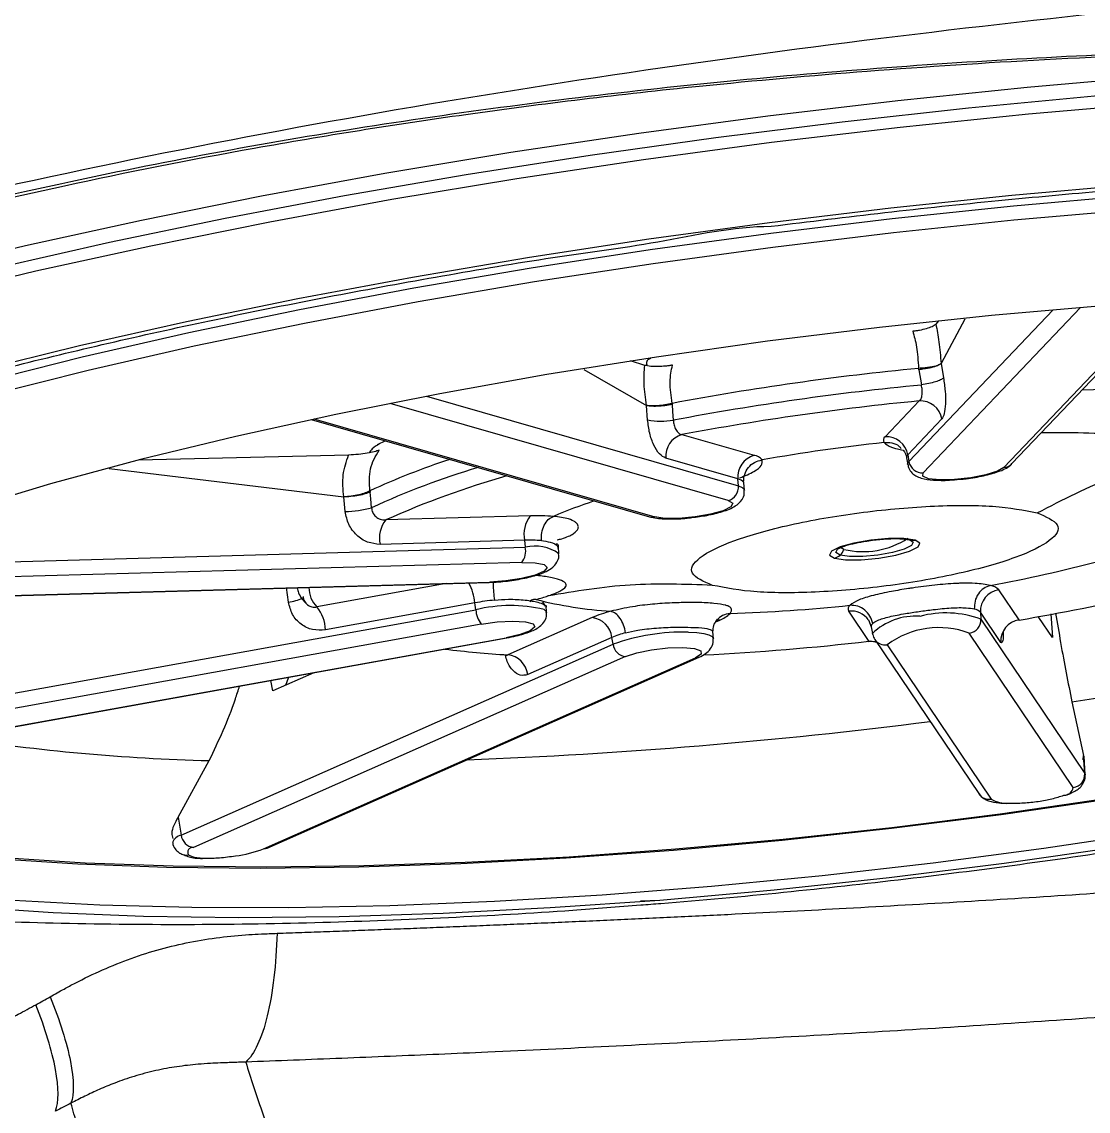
# Model space of a CAD drawing. Extents: x 0 to 84, y -21 to 126.
# Drawn here: x 38.565 to 40.157, y 67.072 to 68.698 of the extents above; entities that cross this region are included whole.
import ezdxf

# ---------------------------------------------------------------- set-up
doc = ezdxf.new("R2010")
doc.units = 0
doc.header["$MEASUREMENT"] = 0
doc.layers.add('1', color=4, linetype='Continuous')

# ---------------------------------------------------------------- blocks, each defined once
blk = doc.blocks.new('PRODIGY')
at = {"layer": '1', "color": 3, "linetype": 'Continuous', "lineweight": 25}
for p, q in [((39.8898, 68.0419), (40.1052, 68.2685)), ((40.1457, 68.2719), (39.911, 68.0251)), ((40.0316, 68.0333), (40.2674, 68.2812)), ((40.0436, 68.0389), (40.2745, 68.2817)), ((39.9341, 68.252), (39.9299, 68.2473)), ((39.973, 68.2547), (39.9376, 68.1882)), ((39.4951, 68.1856), (39.4737, 68.1921)), ((39.9376, 68.1882), (39.9413, 68.1668)), ((39.4041, 68.1796), (39.4979, 68.1257)), ((39.9043, 68.1791), (39.9042, 68.181)), ((39.9043, 68.1791), (39.9083, 68.1563)), ((39.1694, 68.1395), (39.635, 68.0057)), ((39.6198, 67.9837), (39.1148, 68.1288)), ((39.4995, 68.104), (39.4979, 68.1257)), ((39.9049, 68.1325), (39.854, 68.079)), ((38.9973, 68.1046), (39.5024, 67.9595)), ((39.0013, 68.1055), (39.5101, 67.9593)), ((39.9388, 68.1056), (39.888, 68.0521)), ((39.1082, 68.0727), (39.0958, 68.0667)), ((39.5508, 68.0822), (39.6585, 68.0513)), ((39.0529, 68.0517), (38.7392, 68.044)), ((39.6343, 68.0161), (39.5265, 68.047)), ((39.8861, 68.0476), (39.8879, 68.0374)), ((39.888, 68.0521), (39.8898, 68.0419)), ((38.6955, 68.0314), (39.0458, 67.9892)), ((40.0429, 68.0382), (40.0436, 68.0389)), ((39.635, 68.0057), (39.6343, 68.0161)), ((39.6429, 68.0111), (39.6428, 68.0093)), ((39.6428, 68.0093), (39.6428, 68.0075)), ((39.6441, 67.9992), (39.6434, 68.0102)), ((39.048, 67.9675), (39.0458, 67.9892)), ((39.3244, 67.9609), (39.1085, 67.9548)), ((38.2386, 67.8839), (39.3169, 67.9141)), ((39.3159, 67.9245), (39.0999, 67.9184)), ((39.3169, 67.9141), (39.3159, 67.9245)), ((39.367, 67.9044), (39.3663, 67.9154)), ((39.7841, 67.9118), (39.7842, 67.9119)), ((39.7925, 67.9108), (39.7873, 67.9136)), ((39.8911, 67.9249), (39.8917, 67.9248)), ((39.3116, 67.8914), (38.2046, 67.8604)), ((38.1554, 67.8306), (39.2624, 67.8615)), ((38.1572, 67.8311), (39.2641, 67.8621)), ((38.9632, 67.8322), (38.9603, 67.8539)), ((39.1987, 67.8598), (39.0057, 67.825)), ((40.0542, 67.8055), (40.0239, 67.8504)), ((39.2416, 67.831), (39.0186, 67.7908)), ((39.243, 67.8207), (39.2416, 67.831)), ((39.3469, 67.8262), (39.3429, 67.8324)), ((39.3487, 67.8169), (39.348, 67.8278)), ((38.0994, 67.6146), (39.243, 67.8207)), ((39.7996, 67.8186), (39.8299, 67.7736)), ((39.9964, 67.817), (39.9971, 67.8067)), ((40.0267, 67.7721), (39.9964, 67.817)), ((40.1018, 67.8146), (40.1041, 67.7791)), ((39.251, 67.7994), (38.1075, 67.5932)), ((39.4165, 67.809), (39.2906, 67.7534)), ((39.6012, 67.8028), (39.6071, 67.8054)), ((39.6026, 67.8054), (39.6038, 67.8065)), ((39.8293, 67.8057), (39.8331, 67.7952)), ((39.8334, 67.7955), (39.8352, 67.7853)), ((39.9971, 67.8067), (40.1523, 67.5764)), ((40.0838, 67.8091), (40.0828, 67.8105)), ((40.1041, 67.7791), (40.0838, 67.8091)), ((38.1445, 67.5729), (39.2881, 67.779)), ((39.4463, 67.7795), (39.3204, 67.7239)), ((39.4479, 67.7692), (39.4463, 67.7795)), ((39.5978, 67.7775), (39.5971, 67.7885)), ((39.8358, 67.7838), (39.8352, 67.7853)), ((40.1351, 67.5555), (39.9799, 67.7858)), ((38.1457, 67.5726), (39.2893, 67.7788)), ((38.8029, 67.4844), (39.4479, 67.7692)), ((39.8322, 67.7743), (39.8414, 67.7726)), ((39.8387, 67.7765), (39.9939, 67.5463)), ((39.8573, 67.7684), (40.0126, 67.5381)), ((39.4666, 67.7508), (38.8215, 67.466)), ((38.9257, 67.464), (39.5708, 67.7489)), ((38.9313, 67.4651), (39.5764, 67.75)), ((38.9396, 67.6997), (38.9369, 67.7152)), ((39.0009, 67.7268), (38.9396, 67.6997)), ((38.9632, 67.72), (38.9601, 67.7117)), ((38.9601, 67.7117), (38.9588, 67.7082)), ((40.133, 67.6835), (40.1505, 67.6033)), ((40.15, 67.5969), (40.1505, 67.6033)), ((40.1523, 67.5764), (40.1505, 67.6033)), ((40.153, 67.5745), (40.1512, 67.6022)), ((38.7984, 67.5111), (38.8449, 67.5956)), ((38.7984, 67.5111), (38.8029, 67.4844)), ((38.8006, 67.4576), (38.8023, 67.4569)), ((39.4889, 67.3861), (39.5178, 67.3875))]:
    blk.add_line(p, q, dxfattribs=at)
at = {"layer": '1', "color": 3, "linetype": 'Continuous', "lineweight": 25, "flags": 128}
for points in [[(38.5293, 68.3318), (38.696, 68.3695), (38.8687, 68.4052), (39.0466, 68.4389), (39.2286, 68.4703), (39.4138, 68.4992), (39.6013, 68.5256), (39.7899, 68.5492), (39.9787, 68.57), (40.1667, 68.5878), (40.3529, 68.6025), (40.5363, 68.6141), (40.7158, 68.6225), (40.8907, 68.6277), (41.0599, 68.6296), (41.2224, 68.6281), (41.3776, 68.6235)], [(37.2688, 67.8323), (37.3085, 67.8764), (37.3622, 67.9215), (37.4296, 67.9671), (37.5105, 68.0132), (37.6043, 68.0593), (37.7105, 68.1054), (37.8285, 68.151), (37.9577, 68.196), (38.0973, 68.24), (38.2466, 68.283), (38.4047, 68.3245), (38.5707, 68.3644), (38.7437, 68.4025), (38.9228, 68.4385), (39.107, 68.4723), (39.2951, 68.5036), (39.4862, 68.5322), (39.6792, 68.5582), (39.873, 68.5811), (40.0665, 68.601), (40.2586, 68.6178)], [(37.2959, 67.7992), (37.3352, 67.8429), (37.3884, 67.8875), (37.4552, 67.9328), (37.5354, 67.9784), (37.6283, 68.0242), (37.7336, 68.0698), (37.8505, 68.115), (37.9786, 68.1596), (38.1169, 68.2033), (38.2649, 68.2458), (38.4216, 68.287), (38.5861, 68.3265), (38.7576, 68.3642), (38.9351, 68.3999), (39.1176, 68.4334), (39.304, 68.4644), (39.4934, 68.4928), (39.6846, 68.5185), (39.8767, 68.5413), (40.0685, 68.561), (40.2589, 68.5776)], [(40.2231, 68.4549), (40.0434, 68.439), (39.8625, 68.4201), (39.6815, 68.3983), (39.5014, 68.3737), (39.3233, 68.3465), (39.1482, 68.3168), (38.9771, 68.2848), (38.811, 68.2507), (38.6509, 68.2147), (38.4978, 68.1769)], [(37.5608, 67.7409), (37.5981, 67.7815), (37.6496, 67.8237), (37.7147, 67.8665), (37.7927, 67.9095), (37.8834, 67.9527), (37.986, 67.9956), (38.1001, 68.0381), (38.2248, 68.0798), (38.3594, 68.1206), (38.5031, 68.1601), (38.655, 68.1981), (38.8142, 68.2344), (38.9797, 68.2688), (39.1504, 68.3011), (39.3254, 68.331), (39.5035, 68.3583), (39.6837, 68.383), (39.8648, 68.4048), (40.0457, 68.4236), (40.2254, 68.4394)], [(37.5981, 67.749), (37.6137, 67.7644), (37.665, 67.8063), (37.7296, 67.8488), (37.8072, 67.8916), (37.8973, 67.9345), (37.9994, 67.9772), (38.1127, 68.0194), (38.2367, 68.0609), (38.3705, 68.1014), (38.5133, 68.1406), (38.6643, 68.1785), (38.8225, 68.2146), (38.987, 68.2487), (39.1567, 68.2808), (39.3306, 68.3105), (39.5076, 68.3377), (39.6867, 68.3622), (39.8667, 68.3839), (40.0466, 68.4026), (40.2252, 68.4182)], [(40.1789, 68.2746), (40.0129, 68.26), (39.8458, 68.2422), (39.6786, 68.2215), (39.5127, 68.198), (39.3491, 68.1719), (39.1892, 68.1432), (39.034, 68.1124), (38.8847, 68.0795), (38.7424, 68.0448), (38.608, 68.0086), (38.4825, 67.9711), (38.3669, 67.9326), (38.2619, 67.8934), (38.1684, 67.8537), (38.087, 67.8138), (38.0183, 67.7741), (37.9628, 67.7348), (37.9208, 67.6962), (37.8928, 67.6585), (37.8788, 67.6221), (37.8776, 67.5958)], [(39.5381, 68.1037), (39.5371, 68.1167), (39.5364, 68.1269)], [(41.4036, 67.8374), (41.3024, 67.799), (41.1906, 67.7613), (41.0691, 67.7245), (40.9388, 67.6889), (40.8006, 67.6548), (40.6554, 67.6224), (40.5044, 67.592), (40.3486, 67.5638), (40.1892, 67.5379), (40.0272, 67.5146), (39.8639, 67.494), (39.7004, 67.4763), (39.538, 67.4616), (39.3777, 67.45), (39.2207, 67.4416), (39.0683, 67.4364), (38.9214, 67.4346), (38.7811, 67.4361), (38.6484, 67.4408), (38.5244, 67.4488)], [(39.8879, 68.0373), (39.8878, 68.0384), (39.8898, 68.0419)], [(40.0316, 68.0333), (40.0219, 68.0276), (40.0045, 68.0221), (39.982, 68.0177), (39.9579, 68.0151), (39.9358, 68.0146), (39.9191, 68.0163), (39.9104, 68.02), (39.911, 68.0251)], [(38.5526, 67.3872), (38.6815, 67.3802), (38.8189, 67.3766), (38.9636, 67.3762), (39.1147, 67.3793), (39.271, 67.3856), (39.4314, 67.3952), (39.5949, 67.4081), (39.7601, 67.424), (39.926, 67.443), (40.0913, 67.4648), (40.2548, 67.4893), (40.4154, 67.5164), (40.572, 67.5458), (40.7233, 67.5773), (40.8684, 67.6107), (41.0061, 67.6458), (41.1355, 67.6823), (41.2556, 67.72), (41.3657, 67.7585)], [(39.0872, 67.9731), (39.086, 67.9861), (39.0851, 67.9964)], [(39.635, 68.0057), (39.6409, 68.0033), (39.6438, 68.0004), (39.6441, 67.9992)], [(39.6198, 67.9837), (39.6266, 67.9797), (39.6239, 67.9744), (39.6123, 67.9686), (39.5935, 67.9633), (39.5703, 67.9593), (39.5463, 67.9571), (39.5252, 67.9571), (39.5101, 67.9593)], [(39.5178, 67.3875), (39.6884, 67.4026), (39.8603, 67.421), (40.032, 67.4425), (40.2024, 67.4669), (40.37, 67.4941), (40.5337, 67.5239), (40.6922, 67.556), (40.8443, 67.5902), (40.9888, 67.6263), (41.1246, 67.6639), (41.2506, 67.7027), (41.3661, 67.7426), (41.4699, 67.7831), (41.5614, 67.824), (41.6399, 67.8649), (41.7048, 67.9056), (41.7555, 67.9457), (41.7917, 67.985)], [(39.8988, 67.9247), (39.8823, 67.9271), (39.8592, 67.9271), (39.8329, 67.9247), (39.8076, 67.9203), (39.7869, 67.9145), (39.7742, 67.9082), (39.7713, 67.9024), (39.7787, 67.8979)], [(39.7787, 67.8979), (39.7952, 67.8955), (39.8183, 67.8955), (39.8446, 67.8979), (39.87, 67.9024), (39.8906, 67.9082), (39.9033, 67.9145), (39.9062, 67.9203), (39.8988, 67.9247)], [(39.787, 67.9024), (39.7807, 67.9062), (39.7832, 67.9112), (39.784, 67.9118)], [(39.892, 67.9247), (39.8962, 67.9216), (39.8937, 67.9166), (39.8828, 67.9112), (39.8651, 67.9062), (39.8434, 67.9024), (39.821, 67.9004), (39.8012, 67.9004), (39.787, 67.9024)], [(39.3116, 67.8914), (39.3316, 67.8909), (39.345, 67.8882), (39.3497, 67.8838), (39.3449, 67.8783), (39.3315, 67.8726), (39.3114, 67.8675), (39.2878, 67.8638), (39.2641, 67.8621)], [(41.3894, 67.8356), (41.2891, 67.7975), (41.1784, 67.7601), (41.058, 67.7237), (40.9289, 67.6884), (40.792, 67.6547), (40.6482, 67.6226), (40.4986, 67.5924), (40.3442, 67.5645), (40.1862, 67.5388), (40.0258, 67.5157), (39.864, 67.4953), (39.702, 67.4778), (39.541, 67.4632), (39.3823, 67.4517), (39.2268, 67.4434), (39.0757, 67.4383), (38.9302, 67.4365), (38.7912, 67.4379), (38.6598, 67.4427), (38.5369, 67.4506)], [(39.2624, 67.8615), (39.2627, 67.8616), (39.2641, 67.8621)], [(39.345, 67.8213), (39.3482, 67.8184), (39.3487, 67.8169)], [(39.251, 67.7994), (39.275, 67.8027), (39.2981, 67.8039), (39.3169, 67.8029), (39.3285, 67.7998), (39.3311, 67.7951), (39.3243, 67.7895), (39.3092, 67.7838), (39.2881, 67.779)], [(39.6071, 67.8054), (39.6022, 67.805), (39.6019, 67.8049)], [(39.2893, 67.7788), (39.2891, 67.7787), (39.2881, 67.779)], [(39.5603, 67.7873), (39.5728, 67.7867), (39.5832, 67.7853), (39.591, 67.7833), (39.5959, 67.7807), (39.5978, 67.7776), (39.5978, 67.7775)], [(39.4666, 67.7508), (39.4833, 67.7564), (39.5053, 67.7609), (39.5295, 67.7638), (39.5519, 67.7645), (39.5693, 67.763), (39.579, 67.7596), (39.5795, 67.7546), (39.5708, 67.7489)], [(39.8299, 67.7736), (39.8358, 67.7739), (39.8409, 67.7733)], [(39.5764, 67.75), (39.5738, 67.7492), (39.5708, 67.7489)], [(37.8833, 67.5732), (37.8934, 67.5541), (37.9219, 67.5229), (37.9643, 67.494), (38.0202, 67.4675), (38.0894, 67.4436), (38.1712, 67.4225), (38.265, 67.4044), (38.3703, 67.3893), (38.4863, 67.3774), (38.612, 67.3688), (38.7467, 67.3635), (38.8893, 67.3616), (39.0388, 67.3631), (39.1941, 67.3679), (39.3542, 67.3761), (39.5178, 67.3875)], [(40.1523, 67.5764), (40.153, 67.5747), (40.153, 67.5745)], [(38.9257, 67.464), (38.9287, 67.4643), (38.9313, 67.4651)]]:
    blk.add_lwpolyline(points, dxfattribs=at)
at = {"layer": '1', "color": 3, "linetype": 'Continuous', "lineweight": 25}
for centre, radius, start, end in [((40.2936, 64.1153), 4.0843, 95.4705, 100.6879), ((40.2965, 64.0906), 4.0841, 95.455, 100.7028), ((40.2342, 65.8141), 2.3358, 85.2722, 92.1218), ((40.2883, 64.1585), 3.9924, 95.5115, 100.6461), ((39.9067, 68.0999), 0.0326, 9.9751, 93.2273), ((39.5197, 68.2151), 0.1129, 259.6667, 279.3581), ((39.5597, 68.0501), 0.0333, 105.5158, 185.3369), ((39.8578, 68.0739), 0.00637, 126.1691, 214.437), ((39.8559, 68.0465), 0.0326, 9.979, 93.2183), ((40.1085, 66.5224), 1.5626, 86.1466, 90.7742), ((40.1433, 65.3676), 2.7183, 96.1412, 100.0172), ((39.5476, 66.999), 1.1012, 108.1821, 114.8512), ((39.6674, 68.0192), 0.0333, 105.516, 185.337), ((39.655, 68.0312), 0.0203, 40.505, 80.1899), ((39.8915, 68.048), 0.00543, 130.221, 184.2477), ((39.9098, 68.0454), 0.0204, 189.9768, 273.2179), ((39.5972, 66.8601), 1.2243, 106.6503, 114.6155), ((40.0305, 68.0514), 0.0182, 273.5938, 313.2611), ((39.6523, 66.742), 1.3291, 105.8439, 114.1516), ((39.6318, 68.0016), 0.0147, 40.4975, 80.1953), ((39.6143, 68.0038), 0.0208, 285.511, 5.3403), ((39.671, 67.2296), 0.7944, 108.4414, 113.1367), ((39.0474, 68.1115), 0.144, 270.249, 286.0775), ((39.3584, 67.9337), 0.0436, 141.4381, 192.2439), ((39.335, 67.646), 0.315, 85.6539, 91.9296), ((39.5067, 67.9744), 0.0155, 254.0774, 282.8611), ((39.1425, 67.9277), 0.0436, 141.4384, 192.2437), ((39.821, 68.0306), 0.1231, 256.6607, 303.1255), ((39.2903, 67.9083), 0.0272, 321.437, 12.2452), ((39.3235, 67.6953), 0.2293, 85.6741, 91.9131), ((39.3315, 67.8554), 0.0605, 54.1086, 103.9931), ((39.7723, 67.9181), 0.0215, 313.2412, 340.3214), ((39.8954, 67.94), 0.0156, 255.1754, 282.8054), ((39.7746, 67.9156), 0.0181, 283.0685, 313.4262), ((39.6506, 69.8572), 2.0323, 280.2212, 284.9285), ((39.158, 67.8222), 0.084, 6.0226, 27.2522), ((39.0346, 67.8539), 0.0409, 179.8836, 225.0858), ((40.0283, 67.8188), 0.0319, 97.8771, 183.1844), ((40.0075, 67.8348), 0.0226, 43.5617, 80.5103), ((38.9566, 67.8944), 0.0625, 276.0583, 296.367), ((39.3107, 67.4454), 0.3918, 95.7956, 100.1602), ((39.4861, 68.4436), 0.6265, 255.8521, 266.1986), ((39.489, 71.1289), 3.3712, 279.6519, 282.9123), ((38.9614, 67.7888), 0.0572, 1.9985, 39.2094), ((39.2952, 67.6074), 0.2196, 76.9035, 103.7556), ((39.2787, 67.822), 0.0357, 181.9955, 219.2118), ((39.4944, 67.6247), 0.2001, 104.4406, 112.9305), ((39.5906, 67.8489), 0.0465, 290.8449, 313.4966), ((39.54, 70.3465), 2.5327, 271.8689, 275.9328), ((39.8055, 67.8218), 0.00672, 123.6112, 208.6787), ((39.8041, 67.7883), 0.0306, 34.266, 98.5203), ((39.9449, 67.6637), 0.1523, 69.9346, 104.8177), ((39.9846, 67.8057), 0.0164, 43.5628, 80.5051), ((39.4128, 67.7755), 0.0337, 6.8066, 83.8011), ((39.8392, 67.7958), 0.00578, 128.0335, 182.9942), ((39.8993, 67.7186), 0.0926, 85.8824, 133.8337), ((39.9772, 67.8056), 0.0199, 277.8811, 3.1805), ((40.0586, 67.7739), 0.0319, 97.8777, 183.1838), ((39.1338, 74.3674), 6.7582, 278.50267, 283.79935), ((39.5026, 67.6463), 0.1446, 104.4329, 112.9366), ((39.5531, 67.4736), 0.3138, 88.6892, 109.5733), ((39.8542, 67.787), 0.0186, 189.8094, 214.0062), ((39.9345, 67.665), 0.1291, 69.425, 126.7318), ((39.4688, 67.7717), 0.021, 186.7987, 263.8045), ((39.3881, 71.6351), 3.8866, 272.8698, 276.5264), ((39.8545, 67.7873), 0.0191, 214.3291, 278.5159), ((39.3774, 69.201), 1.4502, 262.8508, 266.5708), ((39.287, 67.72), 0.0337, 6.806, 83.8017), ((38.9334, 75.4118), 7.8205, 272.17215, 277.25764), ((38.9152, 70.4897), 2.8949, 261.0434, 268.608), ((40.1324, 67.5753), 0.0199, 277.8782, 3.1829), ((40.1216, 67.5576), 0.0137, 267.7035, 351.2402), ((40.0097, 67.557), 0.0191, 214.3302, 278.5266), ((40.0341, 67.5724), 0.0404, 237.8971, 276.3345), ((38.8058, 67.4682), 0.0164, 100.1707, 162.2102), ((38.8237, 67.4869), 0.021, 186.8083, 263.8022), ((38.82, 67.4588), 0.00729, 78.0678, 213.7263), ((38.8618, 67.6288), 0.1768, 277.2386, 291.1938)]:
    blk.add_arc(centre, radius, start, end, dxfattribs=at)
for points, knots in [([(37.0249, 68.0045), (37.2858, 68.1018), (37.5449, 68.188), (38.0631, 68.3398), (38.3223, 68.4054), (38.8441, 68.5189), (39.1067, 68.5668), (39.6375, 68.6488), (39.9058, 68.6829), (40.4489, 68.7408), (40.7237, 68.7648), (41.2793, 68.8059), (41.56, 68.8231), (42.1266, 68.8534), (42.4124, 68.8666), (42.9865, 68.8911), (43.2747, 68.9024), (43.5626, 68.9137)], [0, 0, 0, 0, 0.125, 0.125, 0.25, 0.25, 0.375, 0.375, 0.5, 0.5, 0.625, 0.625, 0.75, 0.75, 0.875, 0.875, 1, 1, 1, 1]), ([(36.2973, 67.188), (36.2965, 67.1901), (36.295, 67.1944), (36.2933, 67.201), (36.2918, 67.2076), (36.2907, 67.2144), (36.29, 67.2212), (36.2896, 67.2282), (36.2896, 67.2352), (36.2899, 67.2424), (36.2913, 67.2582), (36.2968, 67.2835), (36.3114, 67.3197), (36.3331, 67.358), (36.3618, 67.3981), (36.3971, 67.4399), (36.4522, 67.4969), (36.5368, 67.5716), (36.6604, 67.6643), (36.8037, 67.7589), (37.008, 67.8795), (37.2997, 68.0282), (37.6277, 68.1649), (37.9086, 68.2638), (38.1864, 68.351), (38.478, 68.4268), (38.7773, 68.4898), (39.0047, 68.5308), (39.2356, 68.5658), (39.5487, 68.605), (39.946, 68.6399), (40.426, 68.6612), (40.9015, 68.664), (41.2484, 68.6532), (41.4726, 68.6411), (41.5841, 68.634), (41.694, 68.626), (41.7867, 68.6182), (41.863, 68.6112), (41.9234, 68.6053), (41.9831, 68.5991), (42.0421, 68.5926), (42.1002, 68.5857), (42.1575, 68.5786), (42.195, 68.5736), (42.2137, 68.5711)], [0, 0, 0, 0, 0.00417, 0.008337, 0.0125, 0.01666, 0.020817, 0.024973, 0.029126, 0.033278, 0.037429, 0.056265, 0.075031, 0.093796, 0.11256, 0.131226, 0.149787, 0.186006, 0.222348, 0.25689, 0.291528, 0.354306, 0.418748, 0.448281, 0.478077, 0.535646, 0.564017, 0.592324, 0.620536, 0.648734, 0.705783, 0.762578, 0.820575, 0.879286, 0.894139, 0.909043, 0.92401, 0.939053, 0.947721, 0.956397, 0.965085, 0.973786, 0.982503, 0.99124, 1, 1, 1, 1]), ([(36.4617, 67.4533), (36.4642, 67.4568), (36.4688, 67.4631), (36.4853, 67.4837), (36.5054, 67.5065), (36.5304, 67.5322), (36.5554, 67.5557), (36.5851, 67.5821), (36.6223, 67.6129), (36.6733, 67.6524), (36.7393, 67.6998), (36.8307, 67.7606), (36.9408, 67.8275), (37.0547, 67.8911), (37.1487, 67.9402), (37.2275, 67.9794), (37.3011, 68.0146), (37.3804, 68.0509), (37.4646, 68.0878), (37.5591, 68.1272), (37.6701, 68.1712), (37.8067, 68.2218), (37.9702, 68.2776), (38.162, 68.3367), (38.3832, 68.3972), (38.6351, 68.4568), (38.919, 68.513), (39.2357, 68.5634), (39.5426, 68.6004), (39.8319, 68.6262), (40.097, 68.6435), (40.3751, 68.6549), (40.6648, 68.6599), (40.9637, 68.658), (41.2693, 68.6488), (41.5774, 68.6314), (41.8859, 68.606), (42.0774, 68.5821), (42.1756, 68.5698)], [0, 0, 0, 0, 0.028813, 0.052788, 0.071829, 0.08635, 0.099438, 0.11168, 0.128453, 0.145655, 0.166878, 0.191997, 0.22417, 0.250956, 0.27055, 0.284542, 0.298686, 0.313615, 0.329302, 0.344628, 0.363571, 0.386068, 0.411987, 0.441217, 0.47368, 0.509357, 0.5483, 0.590626, 0.636514, 0.669202, 0.703645, 0.739913, 0.778075, 0.818195, 0.860339, 0.904597, 0.95109, 1, 1, 1, 1]), ([(39.6839, 68.3932), (39.7405, 68.4002), (39.8537, 68.4142), (40.0207, 68.4317), (40.1464, 68.4432), (40.2152, 68.4488), (40.2311, 68.45)], [0, 0, 0, 0, 0.3095261, 0.6190656, 0.9123209, 1, 1, 1, 1]), ([(37.5186, 67.6821), (37.5181, 67.6846), (37.5159, 67.6944), (37.5202, 67.7125), (37.5334, 67.7407), (37.5584, 67.7725), (37.5956, 67.8074), (37.6444, 67.8438), (37.7048, 67.8815), (37.7769, 67.9202), (37.8602, 67.9594), (37.9544, 67.9988), (38.0588, 68.038), (38.1728, 68.0769), (38.2959, 68.115), (38.4273, 68.1523), (38.5662, 68.1884), (38.712, 68.2232), (38.8638, 68.2565), (39.0208, 68.2881), (39.1822, 68.3174), (39.347, 68.3461), (39.5148, 68.3672), (39.6268, 68.3932), (39.6839, 68.3932), (39.6839, 68.3932)], [0, 0, 0, 0, 0.016904, 0.064596, 0.108478, 0.155066, 0.200576, 0.246123, 0.292035, 0.338337, 0.384954, 0.431805, 0.478827, 0.525972, 0.573208, 0.62051, 0.667863, 0.715253, 0.762671, 0.810112, 0.857569, 0.905037, 0.952515, 0.999999, 1, 1, 1, 1]), ([(39.8953, 68.2368), (39.897, 68.237), (39.9006, 68.2374), (39.9078, 68.2386), (39.9166, 68.2407), (39.9255, 68.2439), (39.9284, 68.2461), (39.9299, 68.2473)], [0, 0, 0, 0, 0.1027243, 0.2089979, 0.4397006, 0.7026475, 1, 1, 1, 1]), ([(39.8953, 68.2368), (39.8974, 68.2294), (39.9017, 68.2145), (39.9034, 68.1923), (39.9042, 68.181)], [0, 0, 0, 0, 0.4942819, 1, 1, 1, 1]), ([(39.9299, 68.2473), (39.9316, 68.2387), (39.935, 68.2213), (39.9368, 68.1993), (39.9377, 68.1882)], [0, 0, 0, 0, 0.4932952, 1, 1, 1, 1]), ([(38.9461, 67.3378), (38.9584, 67.3382), (38.9831, 67.3391), (39.0205, 67.3405), (39.0584, 67.3419), (39.0967, 67.3434), (39.1355, 67.3448), (39.1746, 67.3464), (39.2142, 67.348), (39.2541, 67.3496), (39.2945, 67.3513), (39.3353, 67.353), (39.3764, 67.3548), (39.4179, 67.3566), (39.4597, 67.3585), (39.5019, 67.3605), (39.5444, 67.3625), (39.5872, 67.3645), (39.671, 67.3687), (39.7994, 67.3753), (39.971, 67.3851), (40.1435, 67.3959), (40.361, 67.4109), (40.6437, 67.4329), (40.9796, 67.4649), (41.3185, 67.5041), (41.6409, 67.5492), (41.9528, 67.6021), (42.2563, 67.6651), (42.5327, 67.7369), (42.7373, 67.8045), (42.8785, 67.8618), (42.978, 67.9094), (43.0636, 67.959), (43.1228, 68.0026), (43.1616, 68.0383), (43.1863, 68.0657), (43.2057, 68.0928), (43.2177, 68.1154), (43.2248, 68.1336), (43.229, 68.1475), (43.2318, 68.1614), (43.2333, 68.1752), (43.2335, 68.189), (43.2323, 68.2028), (43.2299, 68.2165), (43.2272, 68.2255), (43.2258, 68.2301)], [0, 0, 0, 0, 0.0060302, 0.0121145, 0.0182521, 0.0244421, 0.0306837, 0.0369759, 0.0433179, 0.0497086, 0.056147, 0.0626323, 0.0691633, 0.075739, 0.0823583, 0.0890202, 0.0957236, 0.1024673, 0.1092502, 0.1352764, 0.1628772, 0.1898567, 0.2163546, 0.2654686, 0.3242801, 0.3795189, 0.436184, 0.4947684, 0.5557735, 0.623625, 0.6876696, 0.7239054, 0.7598012, 0.7980016, 0.8365901, 0.857167, 0.8774864, 0.8975377, 0.9173109, 0.9276228, 0.9379475, 0.9482821, 0.9586236, 0.9689691, 0.9793156, 0.9896602, 1, 1, 1, 1]), ([(39.4979, 68.1257), (39.4963, 68.1368), (39.4931, 68.1586), (39.4945, 68.1767), (39.4951, 68.1856)], [0, 0, 0, 0, 0.507943, 1, 1, 1, 1]), ([(39.5366, 68.1859), (39.5349, 68.1856), (39.5316, 68.185), (39.5242, 68.1841), (39.5144, 68.1836), (39.503, 68.1839), (39.4979, 68.185), (39.4951, 68.1856)], [0, 0, 0, 0, 0.102186, 0.207483, 0.436046, 0.698702, 1, 1, 1, 1]), ([(39.5039, 68.1958), (39.5024, 68.1953), (39.4991, 68.1942), (39.4975, 68.1901), (39.4983, 68.186), (39.4985, 68.185)], [0, 0, 0, 0, 0.37918, 0.842035, 1, 1, 1, 1]), ([(39.5361, 68.1288), (39.5345, 68.1399), (39.5315, 68.1619), (39.5349, 68.178), (39.5366, 68.1859)], [0, 0, 0, 0, 0.505725, 1, 1, 1, 1]), ([(39.9377, 68.1882), (39.9372, 68.1878), (39.9364, 68.1872), (39.9348, 68.1865), (39.9332, 68.1858), (39.9306, 68.1849), (39.9273, 68.1836), (39.9256, 68.1836), (39.9256, 68.1836), (39.9255, 68.1836), (39.9255, 68.1836), (39.9251, 68.1835), (39.9235, 68.1832), (39.92, 68.1825), (39.9132, 68.1816), (39.9075, 68.1812), (39.9042, 68.181)], [0, 0, 0, 0, 0.118149, 0.196624, 0.242139, 0.333387, 0.500734, 0.50077, 0.500861, 0.501234, 0.502709, 0.508574, 0.532048, 0.625841, 0.781934, 1, 1, 1, 1]), ([(39.9377, 68.1882), (39.9366, 68.1874), (39.9343, 68.1855), (39.9271, 68.1831), (39.9192, 68.1813), (39.9119, 68.18), (39.907, 68.1794), (39.9043, 68.1791)], [0, 0, 0, 0, 0.222792, 0.500631, 0.676874, 0.820163, 1, 1, 1, 1]), ([(39.9049, 68.1325), (39.9054, 68.1329), (39.9066, 68.1337), (39.9079, 68.1359), (39.9088, 68.1386), (39.9094, 68.1418), (39.9097, 68.1453), (39.9095, 68.1502), (39.9088, 68.1538), (39.9083, 68.1563)], [0, 0, 0, 0, 0.136447, 0.2688, 0.397472, 0.522876, 0.645429, 0.765594, 1, 1, 1, 1]), ([(39.9413, 68.1668), (39.9401, 68.1658), (39.9377, 68.164), (39.9297, 68.1609), (39.9195, 68.1582), (39.912, 68.1569), (39.9083, 68.1563)], [0, 0, 0, 0, 0.25, 0.499998, 0.750004, 1, 1, 1, 1]), ([(39.9413, 68.1668), (39.9423, 68.1601), (39.9442, 68.1468), (39.9445, 68.1277), (39.9428, 68.1124), (39.9402, 68.1079), (39.9388, 68.1056)], [0, 0, 0, 0, 0.249151, 0.498783, 0.74854, 1, 1, 1, 1]), ([(39.5361, 68.1288), (39.5325, 68.128), (39.5253, 68.1264), (39.5141, 68.1251), (39.5041, 68.1248), (39.5, 68.1254), (39.4979, 68.1257)], [0, 0, 0, 0, 0.247433, 0.49487, 0.744596, 1, 1, 1, 1]), ([(39.5364, 68.1269), (39.5327, 68.1263), (39.5254, 68.125), (39.5138, 68.1243), (39.5039, 68.1244), (39.4998, 68.1253), (39.4979, 68.1257)], [0, 0, 0, 0, 0.2506661, 0.5008571, 0.765348, 1, 1, 1, 1]), ([(39.5361, 68.1288), (39.5362, 68.1284), (39.5363, 68.1278), (39.5364, 68.1272), (39.5364, 68.1269)], [0, 0, 0, 0, 0.56028, 1, 1, 1, 1]), ([(43.4382, 68.1169), (43.4389, 68.1145), (43.4405, 68.1097), (43.4423, 68.1025), (43.4438, 68.0952), (43.4449, 68.0879), (43.4457, 68.0806), (43.4461, 68.0733), (43.4462, 68.0659), (43.4457, 68.0512), (43.4422, 68.0291), (43.4288, 67.9902), (43.3984, 67.9414), (43.3415, 67.8841), (43.266, 67.828), (43.1461, 67.7577), (42.9969, 67.6912), (42.8243, 67.6296), (42.6887, 67.5871), (42.5445, 67.5468), (42.3497, 67.4981), (42.0895, 67.4423), (41.8118, 67.3933), (41.5816, 67.358), (41.4103, 67.3341), (41.2363, 67.3119), (41.0045, 67.2848), (40.709, 67.2547), (40.4085, 67.2294), (40.1668, 67.2115), (39.9857, 67.1993), (39.8044, 67.1882), (39.6227, 67.178), (39.4413, 67.1687), (39.2962, 67.1619), (39.1877, 67.1571), (39.115, 67.1541), (39.0427, 67.1511), (38.9707, 67.1483), (38.9231, 67.1465), (38.8993, 67.1456)], [0, 0, 0, 0, 0.00516, 0.010324, 0.015493, 0.020667, 0.025846, 0.031031, 0.036222, 0.041421, 0.062103, 0.082731, 0.122972, 0.163499, 0.201968, 0.240375, 0.312553, 0.346514, 0.38053, 0.412652, 0.444712, 0.504436, 0.564466, 0.592826, 0.621202, 0.648862, 0.676483, 0.730371, 0.784351, 0.811068, 0.837731, 0.864486, 0.891212, 0.918212, 0.945171, 0.956148, 0.967114, 0.978075, 0.989035, 1, 1, 1, 1]), ([(39.5265, 68.047), (39.5234, 68.0487), (39.5171, 68.052), (39.5084, 68.0659), (39.5019, 68.0841), (39.5003, 68.0974), (39.4995, 68.104)], [0, 0, 0, 0, 0.251952, 0.502675, 0.752026, 1, 1, 1, 1]), ([(39.5381, 68.1037), (39.5382, 68.1012), (39.5384, 68.0975), (39.54, 68.0928), (39.5415, 68.0895), (39.5434, 68.0867), (39.5456, 68.0845), (39.5481, 68.0828), (39.5499, 68.0824), (39.5508, 68.0822)], [0, 0, 0, 0, 0.235007, 0.355449, 0.478034, 0.603395, 0.731942, 0.864023, 1, 1, 1, 1]), ([(39.0984, 68.059), (39.0974, 68.0586), (39.0955, 68.0578), (39.0898, 68.0561), (39.0805, 68.0542), (39.0669, 68.0523), (39.0578, 68.0519), (39.0529, 68.0517)], [0, 0, 0, 0, 0.102177, 0.207479, 0.43604, 0.698698, 1, 1, 1, 1]), ([(39.0848, 67.9982), (39.0841, 68.0095), (39.0828, 68.0318), (39.0932, 68.05), (39.0984, 68.059)], [0, 0, 0, 0, 0.505681, 1, 1, 1, 1]), ([(39.0992, 68.0683), (39.0952, 68.0661), (39.0888, 68.0625), (39.085, 68.0571), (39.0836, 68.055)], [0, 0, 0, 0, 0.614272, 1, 1, 1, 1]), ([(39.8525, 68.0703), (39.8565, 68.0704), (39.8643, 68.0706), (39.8735, 68.0669), (39.877, 68.0628), (39.878, 68.0617)], [0, 0, 0, 0, 0.4174755, 0.8349445, 1, 1, 1, 1]), ([(39.8525, 68.0703), (39.8555, 68.0679), (39.8602, 68.0641), (39.8728, 68.0607), (39.8795, 68.0595), (39.881, 68.0592)], [0, 0, 0, 0, 0.548474, 0.896881, 1, 1, 1, 1]), ([(39.881, 68.059), (39.8837, 68.0555), (39.8863, 68.052), (39.886, 68.0478), (39.886, 68.0478)], [0, 0, 0, 0, 0.999263, 1, 1, 1, 1]), ([(39.0458, 67.9892), (39.0448, 68.0003), (39.0428, 68.0223), (39.0496, 68.042), (39.0529, 68.0517)], [0, 0, 0, 0, 0.507925, 1, 1, 1, 1]), ([(39.6371, 68.0177), (39.6448, 68.0208), (39.6598, 68.0269), (39.6715, 68.0367), (39.6708, 68.0418), (39.6705, 68.0444)], [0, 0, 0, 0, 0.335415, 0.654551, 1, 1, 1, 1]), ([(39.6429, 68.0111), (39.6431, 68.0151), (39.6435, 68.023), (39.6496, 68.0335), (39.6588, 68.0415), (39.6666, 68.0435), (39.6705, 68.0444)], [0, 0, 0, 0, 0.24999, 0.499994, 0.749999, 1, 1, 1, 1]), ([(39.8884, 68.0373), (39.8886, 68.0355), (39.8894, 68.0308), (39.8941, 68.0248), (39.9006, 68.02), (39.9106, 68.0161), (39.9257, 68.014), (39.9463, 68.0136), (39.9606, 68.015), (39.9659, 68.0155)], [0, 0, 0, 0, 0.058315, 0.149489, 0.240908, 0.361398, 0.604215, 0.85422, 1, 1, 1, 1]), ([(39.9659, 68.0155), (39.969, 68.0158), (39.9809, 68.0167), (40.0019, 68.0206), (40.025, 68.0271), (40.037, 68.0324), (40.0429, 68.0381), (40.0436, 68.0389)], [0, 0, 0, 0, 0.097126, 0.367722, 0.644625, 0.954181, 1, 1, 1, 1]), ([(40.0814, 67.9654), (40.1196, 67.9853), (40.1703, 68.0117), (40.2237, 68.0277), (40.2369, 68.0316)], [0, 0, 0, 0, 0.753476, 1, 1, 1, 1]), ([(39.0848, 67.9982), (39.0826, 67.9972), (39.0783, 67.995), (39.0682, 67.9922), (39.0568, 67.9902), (39.0495, 67.9895), (39.0458, 67.9892)], [0, 0, 0, 0, 0.24743, 0.494866, 0.744592, 1, 1, 1, 1]), ([(39.0851, 67.9964), (39.0828, 67.9955), (39.0784, 67.9937), (39.0679, 67.9913), (39.0565, 67.9896), (39.0492, 67.9893), (39.0458, 67.9892)], [0, 0, 0, 0, 0.250644, 0.500836, 0.765341, 1, 1, 1, 1]), ([(39.0848, 67.9982), (39.0849, 67.9979), (39.085, 67.9973), (39.085, 67.9966), (39.0851, 67.9964)], [0, 0, 0, 0, 0.559282, 1, 1, 1, 1]), ([(39.5654, 67.9584), (39.5731, 67.9594), (39.5897, 67.9615), (39.613, 67.9675), (39.6291, 67.9738), (39.6397, 67.9826), (39.6444, 67.9925), (39.6438, 67.9974), (39.6437, 67.9991)], [0, 0, 0, 0, 0.196331, 0.427535, 0.681661, 0.854746, 0.951026, 1, 1, 1, 1]), ([(39.5962, 67.8572), (39.5833, 67.8628), (39.5576, 67.8739), (39.5718, 67.8984), (39.624, 67.9244), (39.7095, 67.9485), (39.8147, 67.9669), (39.9229, 67.9767), (40.021, 67.9772), (40.0612, 67.9694), (40.0814, 67.9654)], [0, 0, 0, 0, 0.125, 0.25, 0.375, 0.5, 0.625, 0.75, 0.875, 1, 1, 1, 1]), ([(39.0999, 67.9184), (39.0937, 67.919), (39.0811, 67.9202), (39.0644, 67.9314), (39.0519, 67.9478), (39.0493, 67.9609), (39.048, 67.9675)], [0, 0, 0, 0, 0.251946, 0.502673, 0.752034, 1, 1, 1, 1]), ([(39.0872, 67.9731), (39.0876, 67.9707), (39.0882, 67.9669), (39.0909, 67.9626), (39.0935, 67.9597), (39.0966, 67.9574), (39.1003, 67.9557), (39.1043, 67.9548), (39.1071, 67.9548), (39.1085, 67.9548)], [0, 0, 0, 0, 0.235035, 0.355405, 0.478046, 0.603428, 0.731935, 0.864012, 1, 1, 1, 1]), ([(39.3408, 67.924), (39.3408, 67.928), (39.3408, 67.9359), (39.3446, 67.9472), (39.3508, 67.9561), (39.3562, 67.9588), (39.3588, 67.9601)], [0, 0, 0, 0, 0.24999, 0.499996, 0.749999, 1, 1, 1, 1]), ([(39.3645, 67.9251), (39.3668, 67.9256), (39.3778, 67.9283), (39.3845, 67.9318), (39.3925, 67.937), (39.3951, 67.9396), (39.3958, 67.9423), (39.3958, 67.9424), (39.3958, 67.9426), (39.396, 67.9432), (39.3963, 67.9458), (39.3951, 67.9482), (39.3932, 67.9501), (39.3925, 67.9508), (39.3895, 67.9531), (39.3807, 67.9573), (39.367, 67.9591), (39.3588, 67.9601)], [0, 0, 0, 0, 0.050156, 0.23653, 0.245989, 0.421698, 0.4218, 0.422617, 0.42494, 0.43383, 0.46859, 0.606265, 0.60787, 0.620881, 0.657383, 0.796335, 1, 1, 1, 1]), ([(39.5024, 67.9595), (39.5059, 67.9587), (39.5155, 67.9565), (39.5351, 67.956), (39.5545, 67.9567), (39.5641, 67.9582), (39.5654, 67.9584)], [0, 0, 0, 0, 0.216712, 0.601018, 0.946772, 1, 1, 1, 1]), ([(40.0814, 67.9654), (40.0942, 67.9599), (40.1199, 67.9488), (40.1057, 67.9242), (40.0535, 67.8983), (39.968, 67.8742), (39.8628, 67.8557), (39.7546, 67.8459), (39.6566, 67.8454), (39.6163, 67.8533), (39.5962, 67.8572)], [0, 0, 0, 0, 0.1250001, 0.2499999, 0.3750002, 0.5000001, 0.625, 0.75, 0.8749998, 1, 1, 1, 1]), ([(39.8267, 67.9233), (39.8277, 67.9235), (39.8357, 67.925), (39.8525, 67.9265), (39.8718, 67.9272), (39.8856, 67.9262), (39.8894, 67.9253), (39.8911, 67.9249)], [0, 0, 0, 0, 0.039604, 0.3166, 0.595898, 0.822309, 1, 1, 1, 1]), ([(39.3408, 67.924), (39.3454, 67.9233), (39.3564, 67.9218), (39.3655, 67.9174), (39.3653, 67.9137), (39.3653, 67.9124)], [0, 0, 0, 0, 0.317464, 0.754814, 1, 1, 1, 1]), ([(39.3664, 67.9123), (39.3665, 67.9149), (39.3665, 67.9181), (39.364, 67.9189), (39.3636, 67.919)], [0, 0, 0, 0, 0.842146, 1, 1, 1, 1]), ([(39.7842, 67.9119), (39.7843, 67.9119), (39.7845, 67.9121), (39.788, 67.9139), (39.796, 67.9168), (39.8093, 67.9204), (39.8209, 67.9224), (39.8267, 67.9233)], [0, 0, 0, 0, 0.071095, 0.226869, 0.443701, 0.724332, 1, 1, 1, 1]), ([(39.2624, 67.8615), (39.2672, 67.8618), (39.2804, 67.8623), (39.3038, 67.8653), (39.329, 67.8706), (39.3463, 67.8767), (39.3572, 67.8829), (39.3641, 67.8906), (39.3674, 67.8985), (39.3667, 67.903), (39.3665, 67.9043)], [0, 0, 0, 0, 0.105925, 0.29079, 0.477475, 0.675035, 0.800168, 0.891244, 0.969526, 1, 1, 1, 1]), ([(39.2712, 67.8352), (39.2707, 67.8391), (39.2699, 67.847), (39.2693, 67.8562), (39.2692, 67.8598), (39.2692, 67.8607)], [0, 0, 0, 0, 0.427104, 0.854219, 1, 1, 1, 1]), ([(39.3506, 67.8414), (39.3531, 67.8423), (39.3601, 67.8448), (39.3707, 67.8493), (39.376, 67.8531), (39.3784, 67.857), (39.3779, 67.8607), (39.3694, 67.8655), (39.3536, 67.8698), (39.3385, 67.8713), (39.3311, 67.872)], [0, 0, 0, 0, 0.065286, 0.186959, 0.357264, 0.373894, 0.522008, 0.686144, 0.847681, 1, 1, 1, 1]), ([(39.5962, 67.8572), (39.5553, 67.8587), (39.4735, 67.8618), (39.3916, 67.8482), (39.3506, 67.8415)], [0, 0, 0, 0, 0.499841, 1, 1, 1, 1]), ([(40.0113, 67.8571), (40.0043, 67.8584), (39.993, 67.8605), (39.9745, 67.8605), (39.9645, 67.8602), (39.9513, 67.8596), (39.9286, 67.8577), (39.904, 67.8545), (39.8823, 67.8513), (39.8613, 67.8479), (39.8353, 67.8423), (39.813, 67.8354), (39.8056, 67.8301), (39.8018, 67.8274)], [0, 0, 0, 0, 0.138006, 0.22389, 0.250059, 0.265136, 0.38696, 0.507702, 0.529799, 0.627872, 0.746357, 0.868413, 1, 1, 1, 1]), ([(38.9764, 67.8535), (38.9769, 67.851), (38.9787, 67.8417), (38.9855, 67.8344), (38.9904, 67.8292)], [0, 0, 0, 0, 0.278572, 1, 1, 1, 1]), ([(40.0113, 67.8571), (40.0078, 67.8559), (40.001, 67.8535), (39.9929, 67.8448), (39.9876, 67.8338), (39.9874, 67.8259), (39.9873, 67.8219)], [0, 0, 0, 0, 0.25, 0.500003, 0.749988, 1, 1, 1, 1]), ([(39.0186, 67.7908), (39.012, 67.7904), (38.999, 67.7896), (38.9813, 67.7984), (38.9679, 67.813), (38.9648, 67.8258), (38.9632, 67.8322)], [0, 0, 0, 0, 0.251948, 0.502665, 0.752023, 1, 1, 1, 1]), ([(38.9849, 67.8404), (38.9854, 67.8381), (38.9863, 67.8344), (38.9889, 67.8307), (38.9904, 67.8293), (38.991, 67.8288)], [0, 0, 0, 0, 0.530899, 0.802839, 1, 1, 1, 1]), ([(38.991, 67.8288), (38.9913, 67.8285), (38.9924, 67.8274), (38.9949, 67.826), (38.9983, 67.8248), (39.002, 67.8244), (39.0045, 67.8248), (39.0057, 67.825)], [0, 0, 0, 0, 0.063455, 0.288392, 0.518971, 0.755985, 1, 1, 1, 1]), ([(39.2712, 67.8352), (39.278, 67.8357), (39.2944, 67.8369), (39.3176, 67.8356), (39.3357, 67.8325), (39.3419, 67.8298), (39.3445, 67.8286)], [0, 0, 0, 0, 0.210238, 0.499864, 0.786854, 1, 1, 1, 1]), ([(39.3329, 67.8361), (39.3304, 67.8362), (39.3268, 67.8364), (39.3242, 67.8334), (39.3234, 67.8325)], [0, 0, 0, 0, 0.676655, 1, 1, 1, 1]), ([(39.3329, 67.8361), (39.3361, 67.837), (39.3425, 67.8388), (39.3479, 67.8406), (39.3506, 67.8414)], [0, 0, 0, 0, 0.497079, 1, 1, 1, 1]), ([(39.3445, 67.8286), (39.3466, 67.8275), (39.3491, 67.8262), (39.3478, 67.8247), (39.3477, 67.8245)], [0, 0, 0, 0, 0.862666, 1, 1, 1, 1]), ([(39.6226, 67.8152), (39.6241, 67.8178), (39.6266, 67.8223), (39.6213, 67.8256), (39.6175, 67.827), (39.6164, 67.8273), (39.6161, 67.8274), (39.616, 67.8274), (39.6116, 67.8287), (39.5999, 67.8306), (39.5814, 67.8314), (39.5624, 67.8317), (39.5508, 67.8315), (39.5313, 67.8308), (39.519, 67.8301), (39.498, 67.8282), (39.4743, 67.8254), (39.455, 67.8209), (39.4445, 67.8185)], [0, 0, 0, 0, 0.135321, 0.228211, 0.252127, 0.258487, 0.260271, 0.260814, 0.261125, 0.382152, 0.502409, 0.523785, 0.623241, 0.636567, 0.742634, 0.755452, 0.866094, 1, 1, 1, 1]), ([(39.2893, 67.7788), (39.294, 67.7797), (39.3073, 67.7823), (39.3253, 67.788), (39.3378, 67.7941), (39.3459, 67.8034), (39.3492, 67.8112), (39.3484, 67.8156), (39.3482, 67.8167)], [0, 0, 0, 0, 0.156556, 0.438524, 0.714094, 0.842997, 0.957992, 1, 1, 1, 1]), ([(39.4666, 67.7864), (39.4657, 67.7903), (39.464, 67.7981), (39.4585, 67.8084), (39.4517, 67.816), (39.4469, 67.8177), (39.4445, 67.8185)], [0, 0, 0, 0, 0.250032, 0.500009, 0.75001, 1, 1, 1, 1]), ([(39.6226, 67.8152), (39.6187, 67.8145), (39.611, 67.8132), (39.6054, 67.8079), (39.6026, 67.8053)], [0, 0, 0, 0, 0.503057, 1, 1, 1, 1]), ([(39.8356, 67.8004), (39.8345, 67.8042), (39.8323, 67.8118), (39.8241, 67.8208), (39.8135, 67.8268), (39.8057, 67.8272), (39.8018, 67.8274)], [0, 0, 0, 0, 0.249981, 0.49999, 0.749995, 1, 1, 1, 1]), ([(39.8356, 67.8004), (39.8377, 67.8019), (39.8428, 67.8055), (39.8596, 67.8105), (39.882, 67.8148), (39.8981, 67.8172), (39.905, 67.8182)], [0, 0, 0, 0, 0.210245, 0.499868, 0.786858, 1, 1, 1, 1]), ([(39.905, 67.8182), (39.912, 67.8192), (39.9284, 67.8214), (39.9534, 67.8238), (39.9747, 67.8242), (39.9835, 67.8226), (39.9873, 67.8219)], [0, 0, 0, 0, 0.213317, 0.499974, 0.789787, 1, 1, 1, 1]), ([(40.1088, 67.8159), (40.1112, 67.801), (40.1191, 67.7532), (40.1274, 67.7119), (40.133, 67.6835)], [0, 0, 0, 0, 0.312535, 1, 1, 1, 1]), ([(39.5971, 67.7878), (39.5972, 67.7911), (39.5975, 67.7979), (39.6009, 67.8028), (39.6026, 67.8054)], [0, 0, 0, 0, 0.4828729, 1, 1, 1, 1]), ([(40.0542, 67.8055), (40.0541, 67.8053), (40.0538, 67.8048), (40.0536, 67.805), (40.0536, 67.8057), (40.0535, 67.8059)], [0, 0, 0, 0, 0.415919, 0.819551, 1, 1, 1, 1]), ([(39.4666, 67.7864), (39.4724, 67.7877), (39.4864, 67.7909), (39.5125, 67.7937), (39.5389, 67.7949), (39.5534, 67.7947), (39.5596, 67.7946)], [0, 0, 0, 0, 0.210247, 0.499873, 0.78686, 1, 1, 1, 1]), ([(39.5596, 67.7946), (39.5652, 67.7945), (39.5783, 67.7941), (39.5928, 67.7924), (39.5956, 67.7895), (39.5971, 67.7881)], [0, 0, 0, 0, 0.270094, 0.633042, 1, 1, 1, 1]), ([(40.0306, 67.7881), (40.0306, 67.7852), (40.0305, 67.7772), (40.0291, 67.7706), (40.0275, 67.7716), (40.0267, 67.7721)], [0, 0, 0, 0, 0.225813, 0.611601, 1, 1, 1, 1]), ([(39.4892, 67.3802), (39.4993, 67.3809), (39.5699, 67.386), (39.7021, 67.3987), (39.8848, 67.4185), (40.0668, 67.4418), (40.2478, 67.4682), (40.428, 67.4978), (40.6074, 67.5308), (40.7864, 67.5674), (40.9658, 67.6081), (41.1468, 67.654), (41.3292, 67.7049), (41.4485, 67.7438), (41.5089, 67.7634)], [0, 0, 0, 0, 0.014288, 0.100303, 0.185675, 0.270841, 0.356153, 0.441948, 0.528686, 0.616915, 0.707355, 0.801015, 0.89941, 1, 1, 1, 1]), ([(39.5764, 67.75), (39.5797, 67.7516), (39.586, 67.7546), (39.5934, 67.7614), (39.598, 67.7701), (39.5975, 67.7755), (39.5973, 67.7773)], [0, 0, 0, 0, 0.329193, 0.631003, 0.876099, 1, 1, 1, 1]), ([(39.8324, 67.7744), (39.8323, 67.7742), (39.832, 67.7736), (39.8312, 67.7732), (39.8303, 67.7735), (39.8299, 67.7736)], [0, 0, 0, 0, 0.155868, 0.571834, 1, 1, 1, 1]), ([(39.2863, 67.7537), (39.2866, 67.7535), (39.2876, 67.7528), (39.2891, 67.7527), (39.2901, 67.7532), (39.2906, 67.7534)], [0, 0, 0, 0, 0.223787, 0.606272, 1, 1, 1, 1]), ([(39.3204, 67.7239), (39.3167, 67.7231), (39.3092, 67.7214), (39.2983, 67.729), (39.2904, 67.7403), (39.288, 67.7498), (39.2872, 67.7531)], [0, 0, 0, 0, 0.285185, 0.568986, 0.851262, 1, 1, 1, 1]), ([(38.8449, 67.5956), (38.8589, 67.6252), (38.8755, 67.6603), (38.8881, 67.7004), (38.8901, 67.7068)], [0, 0, 0, 0, 0.8404969, 1, 1, 1, 1]), ([(40.1254, 67.5445), (40.1289, 67.5459), (40.1376, 67.5494), (40.1468, 67.5555), (40.1527, 67.5666), (40.1537, 67.575), (40.1518, 67.5791), (40.1512, 67.5804)], [0, 0, 0, 0, 0.238803, 0.590592, 0.763026, 0.926444, 1, 1, 1, 1]), ([(39.9939, 67.5463), (39.9965, 67.5435), (40.0011, 67.5385), (40.0111, 67.5345), (40.0215, 67.5324), (40.0317, 67.5319), (40.0356, 67.5317)], [0, 0, 0, 0, 0.2218513, 0.4049887, 0.7699835, 1, 1, 1, 1]), ([(40.0385, 67.5322), (40.0458, 67.5321), (40.0563, 67.532), (40.0719, 67.5333), (40.0829, 67.5347), (40.0935, 67.5364), (40.1073, 67.5394), (40.1154, 67.5421), (40.121, 67.5439)], [0, 0, 0, 0, 0.27145, 0.389532, 0.509235, 0.625999, 0.741668, 1, 1, 1, 1]), ([(40.121, 67.5439), (40.1229, 67.5439), (40.1255, 67.5439), (40.1273, 67.5457), (40.1278, 67.5461)], [0, 0, 0, 0, 0.751917, 1, 1, 1, 1]), ([(38.7984, 67.5111), (38.7937, 67.5027), (38.787, 67.4908), (38.7899, 67.482), (38.7907, 67.4795)], [0, 0, 0, 0, 0.713028, 1, 1, 1, 1]), ([(38.7903, 67.4735), (38.7903, 67.4732), (38.7902, 67.4697), (38.7936, 67.4639), (38.7978, 67.4595), (38.8003, 67.4578), (38.8008, 67.4575)], [0, 0, 0, 0, 0.050016, 0.494019, 0.888958, 1, 1, 1, 1]), ([(38.8008, 67.4576), (38.8028, 67.4565), (38.8068, 67.4543), (38.8115, 67.4546), (38.8139, 67.4548)], [0, 0, 0, 0, 0.477205, 1, 1, 1, 1]), ([(38.8073, 67.4549), (38.8096, 67.4539), (38.8164, 67.4509), (38.828, 67.4493), (38.8383, 67.4498), (38.84, 67.4499)], [0, 0, 0, 0, 0.304198, 0.880744, 1, 1, 1, 1]), ([(38.8139, 67.4548), (38.8167, 67.4534), (38.8207, 67.4515), (38.8311, 67.4502), (38.8398, 67.4498), (38.8496, 67.4499), (38.8644, 67.4508), (38.876, 67.4524), (38.884, 67.4535)], [0, 0, 0, 0, 0.2714479, 0.3895284, 0.5092342, 0.625994, 0.7416684, 1, 1, 1, 1]), ([(38.26, 67.3724), (38.3185, 67.3679), (38.4378, 67.3587), (38.6254, 67.3522), (38.8181, 67.3503), (39.0113, 67.3535), (39.2001, 67.3609), (39.3589, 67.3698), (39.4554, 67.3776), (39.4894, 67.3804)], [0, 0, 0, 0, 0.152013, 0.310169, 0.474035, 0.628639, 0.777094, 0.921506, 1, 1, 1, 1]), ([(38.6073, 67.2432), (38.6143, 67.247), (38.6266, 67.2539), (38.6524, 67.2677), (38.6994, 67.2905), (38.7711, 67.3164), (38.8452, 67.3308), (38.8958, 67.3354), (38.9243, 67.337), (38.9383, 67.3375), (38.9461, 67.3378)], [0, 0, 0, 0, 0.066253, 0.11802, 0.245309, 0.503352, 0.757953, 0.881721, 0.933932, 1, 1, 1, 1]), ([(38.9461, 67.3378), (38.9455, 67.3148), (38.9439, 67.2924), (38.9391, 67.2509), (38.9357, 67.2317), (38.9275, 67.1979), (38.9226, 67.1833), (38.9117, 67.1599), (38.9056, 67.1511), (38.8993, 67.1456)], [0, 0, 0, 0, 0.25, 0.25, 0.5, 0.5, 0.75, 0.75, 1, 1, 1, 1]), ([(38.6073, 67.2432), (38.6217, 67.2076), (38.6322, 67.1741), (38.643, 67.1189), (38.6432, 67.0973), (38.6384, 67.0842)], [0, 0, 0, 0, 0.5, 0.5, 1, 1, 1, 1]), ([(38.4013, 67.1798), (38.4103, 67.1803), (38.4277, 67.1812), (38.4528, 67.183), (38.4756, 67.186), (38.5036, 67.1918), (38.5315, 67.2026), (38.5609, 67.2175), (38.5771, 67.2264), (38.5858, 67.2312)], [0, 0, 0, 0, 0.1442, 0.27806, 0.399621, 0.50556, 0.723216, 0.851991, 1, 1, 1, 1]), ([(38.6153, 67.0722), (38.6203, 67.0855), (38.6203, 67.1072), (38.6101, 67.1623), (38.5999, 67.1958), (38.5858, 67.2312)], [0, 0, 0, 0, 0.5, 0.5, 1, 1, 1, 1]), ([(38.8993, 67.1456), (38.8965, 67.1455), (38.8906, 67.1453), (38.8815, 67.145), (38.8718, 67.1447), (38.86, 67.1443), (38.8454, 67.1436), (38.829, 67.1424), (38.8122, 67.1408), (38.7966, 67.1387), (38.7809, 67.1362), (38.7596, 67.1318), (38.7336, 67.125), (38.7055, 67.1153), (38.681, 67.1051), (38.6593, 67.0949), (38.6452, 67.0877), (38.6384, 67.0842)], [0, 0, 0, 0, 0.030016, 0.06275, 0.098278, 0.136661, 0.192051, 0.261045, 0.321042, 0.381458, 0.439067, 0.500368, 0.626812, 0.739866, 0.830889, 0.917663, 1, 1, 1, 1]), ([(38.8993, 67.1456), (38.9032, 67.1335), (38.911, 67.1094), (38.9231, 67.0732), (38.9353, 67.0371), (38.9476, 67.0013), (38.96, 66.9656), (38.9725, 66.9301), (38.985, 66.8948), (38.9977, 66.8597), (39.0103, 66.8248), (39.023, 66.7901), (39.0358, 66.7556), (39.0485, 66.7213), (39.0613, 66.6873), (39.0741, 66.6534), (39.0869, 66.6198), (39.0996, 66.5864), (39.1124, 66.5532), (39.1251, 66.5203), (39.1378, 66.4877), (39.1504, 66.4553), (39.163, 66.4233), (39.1861, 66.3648), (39.2178, 66.2851), (39.2604, 66.1799), (39.3019, 66.0788), (39.3442, 65.9773), (39.3856, 65.8798), (39.4206, 65.7986), (39.4493, 65.7331), (39.471, 65.6842), (39.4902, 65.6415), (39.5049, 65.6089), (39.5131, 65.5913), (39.5163, 65.5845)], [0, 0, 0, 0, 0.02751, 0.054681, 0.081508, 0.107988, 0.134117, 0.159895, 0.185321, 0.210395, 0.235119, 0.259494, 0.283523, 0.307208, 0.330553, 0.35356, 0.376235, 0.39858, 0.420599, 0.442284, 0.463624, 0.48461, 0.505236, 0.525499, 0.596727, 0.655635, 0.719533, 0.779409, 0.835451, 0.88905, 0.918086, 0.946119, 0.970943, 0.988899, 1, 1, 1, 1]), ([(39.2321, 65.4404), (39.2301, 65.4449), (39.2252, 65.4561), (39.2167, 65.476), (39.2016, 65.5114), (39.1729, 65.58), (39.117, 65.7169), (39.043, 65.9061), (38.9615, 66.1231), (38.8857, 66.3314), (38.8156, 66.5302), (38.7624, 66.6865), (38.7218, 66.8103), (38.6928, 66.9015), (38.6676, 66.9839), (38.65, 67.0436), (38.6414, 67.0737), (38.6384, 67.0842)], [0, 0, 0, 0, 0.006967, 0.017249, 0.030853, 0.062142, 0.124896, 0.249441, 0.374852, 0.50009, 0.625711, 0.749348, 0.806455, 0.874585, 0.936057, 0.977796, 1, 1, 1, 1])]:
    blk.add_open_spline(points, degree=3, knots=knots, dxfattribs=at)
for points in [[(38.5858, 67.2312), (38.593, 67.2352), (38.6002, 67.2392), (38.6073, 67.2432)], [(38.6384, 67.0842), (38.6307, 67.0802), (38.623, 67.0762), (38.6153, 67.0722)]]:
    blk.add_open_spline(points, degree=3, dxfattribs=at)

msp = doc.modelspace()

# ---------------------------------------------------------------- block references
at = {"layer": '1'}
msp.add_blockref('PRODIGY', (0, 0), dxfattribs=at)

doc.saveas('drawing.dxf')
